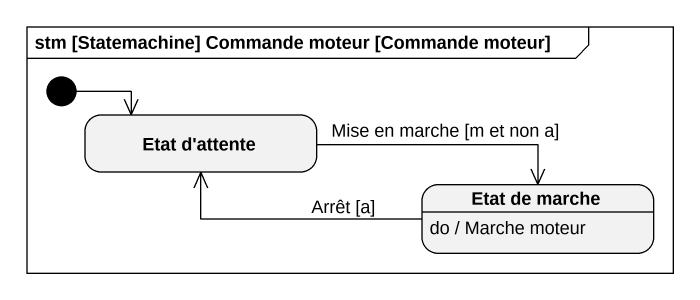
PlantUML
@startuml
mainframe stm [Statemachine] Commande moteur [Commande moteur]
hide empty description
state "Etat d'attente" as Etat_d_attente
state "Etat de marche" as Etat_de_marche
Etat_de_marche : do / Marche moteur
[*] -right-> Etat_d_attente
Etat_d_attente -right-> Etat_de_marche : Mise en marche [m et non a]
Etat_de_marche -left-> Etat_d_attente : Arrêt [a]
@enduml
